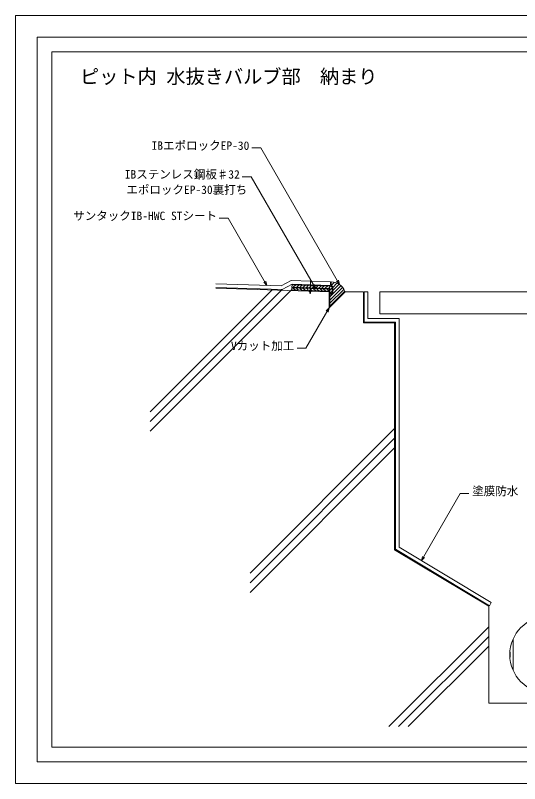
# Model space of a CAD drawing. Units: millimetres, scale not verified. Extents: x -742 to 742, y -525 to 525.
# Drawn here: x -742 to -53, y -525 to 525 of the extents above; entities that cross this region are included whole.
import ezdxf
from ezdxf.enums import TextEntityAlignment as Align

# ---------------------------------------------------------------- set-up
doc = ezdxf.new("R2010")
doc.units = ezdxf.units.MM
doc.header["$LTSCALE"] = 2
doc.linetypes.add('LONG_CHAIN', pattern=[21, 18, -1, 1, -1])
for name, color, linetype, lineweight in [('0-0_用紙枠', 134, 'Continuous', 9), ('0-1_輪郭線', 2, 'Continuous', 9), ('0-2_図面枠', 7, 'Continuous', 9), ('0-3_文字', 5, 'Continuous', 9), ('0-8_中心線', 2, 'LONG_CHAIN', 9), ('0-9_実線', 134, 'Continuous', 9), ('0-A_IBｼｰﾄ', 7, 'Continuous', 9), ('0-C_シーリング(IBｼﾘｺｰﾝ)', 7, 'Continuous', 9), ('0-D_ハッチング', 4, 'Continuous', 9), ('0-E_躯体', 7, 'Continuous', 9), ('0-F_塗膜(N-300)', 2, 'Continuous', 9), ('1-0_部材(積層鋼板)', 4, 'Continuous', 9), ('1-1_寸法線', 7, 'Continuous', 9)]:
    doc.layers.add(name, color=color, linetype=linetype, lineweight=lineweight)
doc.styles.add('ＭＳ ゴシック', font='')
doc.styles.get('ＭＳ ゴシック').set_extended_font_data('MS Gothic')

msp = doc.modelspace()

# ---------------------------------------------------------------- linework, layer by layer
at = {"layer": '0-0_用紙枠'}
msp.add_lwpolyline([(-742.5, -525), (742.5, -525), (742.5, 525), (-742.5, 525)], close=True, dxfattribs=at)
at = {"layer": '0-1_輪郭線'}
msp.add_lwpolyline([(-692.5, -475), (692.5, -475), (692.5, 475), (-692.5, 475)], close=True, dxfattribs=at)
at = {"layer": '0-2_図面枠'}
msp.add_lwpolyline([(-712.5, -495), (712.5, -495), (712.5, 495), (-712.5, 495)], close=True, dxfattribs=at)
at = {"layer": '0-8_中心線'}
msp.add_line((-339.105, 162.218), (-339.686, 144.227), dxfattribs=at)
msp.add_lwpolyline([(-338.177, 149.179), (-339.686, 144.227), (-340.872, 149.266)], dxfattribs=at)
at = {"layer": '0-9_実線', "color": 7}
msp.add_lwpolyline([(-244.271, 117.256), (215.729, 117.256), (215.729, 147.256), (-244.271, 147.256)], close=True, dxfattribs=at)
at = {"layer": '0-A_IBｼｰﾄ'}
for p, q in [((-468.322, 158.25), (-378.966, 155.368)), ((-365.446, 162.602), (-378.966, 155.368)), ((-364.268, 157.561), (-377.788, 150.327)), ((-311.635, 160.866), (-365.446, 162.602)), ((-311.796, 155.869), (-364.268, 157.561)), ((-311.796, 155.869), (-311.635, 160.866)), ((-468.484, 153.253), (-377.788, 150.327))]:
    msp.add_line(p, q, dxfattribs=at)
at = {"layer": '0-C_シーリング(IBｼﾘｺｰﾝ)'}
for p, q in [((-310.801, 155.684), (-310.635, 160.834)), ((-310.801, 155.685), (-306.532, 159.955)), ((-310.652, 160.325), (-310.23, 160.747)), ((-308.72, 153.276), (-302.863, 159.134)), ((-364.516, 149.899), (-364.435, 152.397)), ((-364.516, 149.899), (-313.596, 148.256)), ((-364.435, 152.397), (-313.596, 150.758)), ((-360.259, 149.761), (-362.843, 152.346)), ((-355.619, 149.612), (-358.203, 152.196)), ((-350.979, 149.462), (-353.564, 152.047)), ((-346.339, 149.312), (-348.924, 151.897)), ((-341.699, 149.163), (-344.284, 151.747)), ((-332.42, 148.863), (-335.004, 151.448)), ((-327.78, 148.714), (-330.365, 151.298)), ((-323.14, 148.564), (-325.725, 151.149)), ((-318.5, 148.414), (-321.085, 150.999)), ((-313.861, 148.265), (-316.445, 150.849)), ((-313.596, 148.256), (-313.596, 150.758)), ((-312.596, 135.93), (-295.34, 153.186)), ((-312.596, 131.439), (-293.53, 150.506)), ((-308.43, 149.077), (-300.183, 157.324)), ((-308.43, 144.586), (-297.503, 155.514)), ((-308.43, 143.892), (-308.43, 152.371)), ((-312.596, 143.892), (-308.43, 143.892)), ((-312.596, 140.42), (-309.124, 143.892))]:
    msp.add_line(p, q, dxfattribs=at)
for points in [[(-337.06, 149.013), (-339.454, 151.408), (-339.644, 151.598)], [(-312.596, 143.892), (-312.596, 127.67), (-292.011, 148.256)]]:
    msp.add_lwpolyline(points, dxfattribs=at)
for centre, radius, start, end in [((-311.041, 140.156), 20.682, 23.05688, 88.87589), ((-311.93, 152.371), 3.5, 0, 71.18906)]:
    msp.add_arc(centre, radius, start, end, dxfattribs=at)
at = {"layer": '0-D_ハッチング'}
for p, q in [((-61.863, -369.869), (-61.863, -327.631)), ((-66.308, -352.269), (-66.308, -345.231))]:
    msp.add_line(p, q, dxfattribs=at)
msp.add_circle((-14.271, -348.75), 52.5, dxfattribs=at)
at = {"layer": '0-E_躯体'}
for p, q in [((-558.048, -16.734), (-390.987, 150.327)), ((-558.048, -29.933), (-377.788, 150.327)), ((-558.048, -43.133), (-364.589, 150.327)), ((-421.708, -237.25), (-224.096, -39.639)), ((-421.708, -250.449), (-224.096, -52.838)), ((-421.708, -263.649), (-224.096, -66.038)), ((-231.947, -447), (-95.521, -310.574)), ((-218.748, -447), (-95.521, -323.774)), ((-205.549, -447), (-95.521, -336.973))]:
    msp.add_line(p, q, dxfattribs=at)
msp.add_lwpolyline([(-468.516, 152.253), (-313.596, 147.256), (-313.596, 125.256), (-291.596, 147.256), (-266.596, 147.256), (-266.596, 104.756), (-224.096, 104.756), (-224.096, -205.244), (-95.521, -282.5), (-95.521, -415), (66.979, -415), (66.979, -282.5), (195.554, -205.244), (195.554, -35.244), (464.456, 153.043), (572.404, 156.525)], dxfattribs=at)
at = {"layer": '0-F_塗膜(N-300)'}
for p, q in [((-265.596, 147.256), (-260.596, 147.256)), ((-94.521, -281.934), (-91.946, -277.648))]:
    msp.add_line(p, q, dxfattribs=at)
for points in [[(-265.596, 147.256), (-265.596, 105.756), (-223.096, 105.756), (-223.096, -204.679), (-94.521, -281.934)], [(-260.596, 147.256), (-260.596, 110.756), (-218.096, 110.756), (-218.096, -201.85), (-91.946, -277.648)]]:
    msp.add_lwpolyline(points, dxfattribs=at)
at = {"layer": '1-0_部材(積層鋼板)', "color": 7}
for p, q in [((-364.403, 153.397), (-364.301, 156.562)), ((-313.36, 151.75), (-364.403, 153.397)), ((-311.849, 154.87), (-364.301, 156.562)), ((-312.596, 144.892), (-312.596, 150.961)), ((-309.43, 144.892), (-309.43, 152.371)), ((-312.596, 144.892), (-309.43, 144.892))]:
    msp.add_line(p, q, dxfattribs=at)
at = {"layer": '1-0_部材(積層鋼板)'}
for p, q in [((-364.317, 156.051), (-363.822, 156.547)), ((-362.541, 153.337), (-359.472, 156.406)), ((-358.191, 153.197), (-355.122, 156.266)), ((-353.841, 153.056), (-350.772, 156.126)), ((-349.492, 152.916), (-346.422, 155.985)), ((-345.142, 152.776), (-342.073, 155.845)), ((-336.442, 152.495), (-333.373, 155.564)), ((-332.092, 152.355), (-329.023, 155.424)), ((-327.743, 152.214), (-324.673, 155.284)), ((-323.393, 152.074), (-320.323, 155.143)), ((-319.043, 151.934), (-315.974, 155.003)), ((-314.693, 151.793), (-311.688, 154.799)), ((-312.596, 149.4), (-309.486, 152.51)), ((-312.596, 144.91), (-309.43, 148.077))]:
    msp.add_line(p, q, dxfattribs=at)
msp.add_lwpolyline([(-340.792, 152.635), (-339.368, 154.059), (-337.723, 155.705)], dxfattribs=at)
at = {"layer": '1-0_部材(積層鋼板)', "color": 7}
for centre, radius in [((-313.386, 150.961), 0.789), ((-311.93, 152.371), 2.5)]:
    msp.add_arc(centre, radius, 0, 88.15239, dxfattribs=at)
at = {"layer": '1-1_寸法線'}
for points in [[(-299.465, 157.295), (-407.154, 343.819), (-419.154, 343.819)], [(-331.952, 151.35), (-420.379, 304.511), (-432.379, 304.511)], [(-398.788, 156.007), (-451.799, 247.824), (-463.799, 247.824)], [(-403.031, 160.25), (-398.788, 156.007), (-400.341, 161.803)], [(-303.708, 161.538), (-299.465, 157.295), (-301.018, 163.091)], [(-336.195, 155.592), (-331.952, 151.35), (-333.505, 157.145)], [(-313.596, 125.256), (-345.413, 70.149), (-357.413, 70.149)], [(-315.149, 119.46), (-313.596, 125.256), (-317.839, 121.013)], [(-187.512, -220.227), (-134.502, -128.409), (-122.502, -128.409)], [(-183.27, -215.984), (-187.512, -220.227), (-185.959, -214.431)]]:
    msp.add_lwpolyline(points, dxfattribs=at)

# ---------------------------------------------------------------- texts
at = {"layer": '0-3_文字', "color": 7, "style": 'ＭＳ ゴシック'}
for s, height, p in [('ピット内 水抜きバルブ部  納まり', 19.24, (-654.191, 426.005)), ('IBエポロックEP-30', 11.54, (-556.344, 337.76)), ('IBステンレス鋼板♯32', 11.54, (-592.978, 298.452)), ('エポロックEP-30裏打ち', 11.54, (-590.781, 277.452)), ('サンタックIB-HWC STシート', 11.54, (-663.412, 241.765)), ('Vカット加工', 11.54, (-447.785, 64.09)), ('塗膜防水', 11.54, (-117.961, -134.468))]:
    msp.add_text(s, height=height, dxfattribs=at).set_placement(p, align=Align.BOTTOM_LEFT)

doc.saveas('drawing.dxf')
